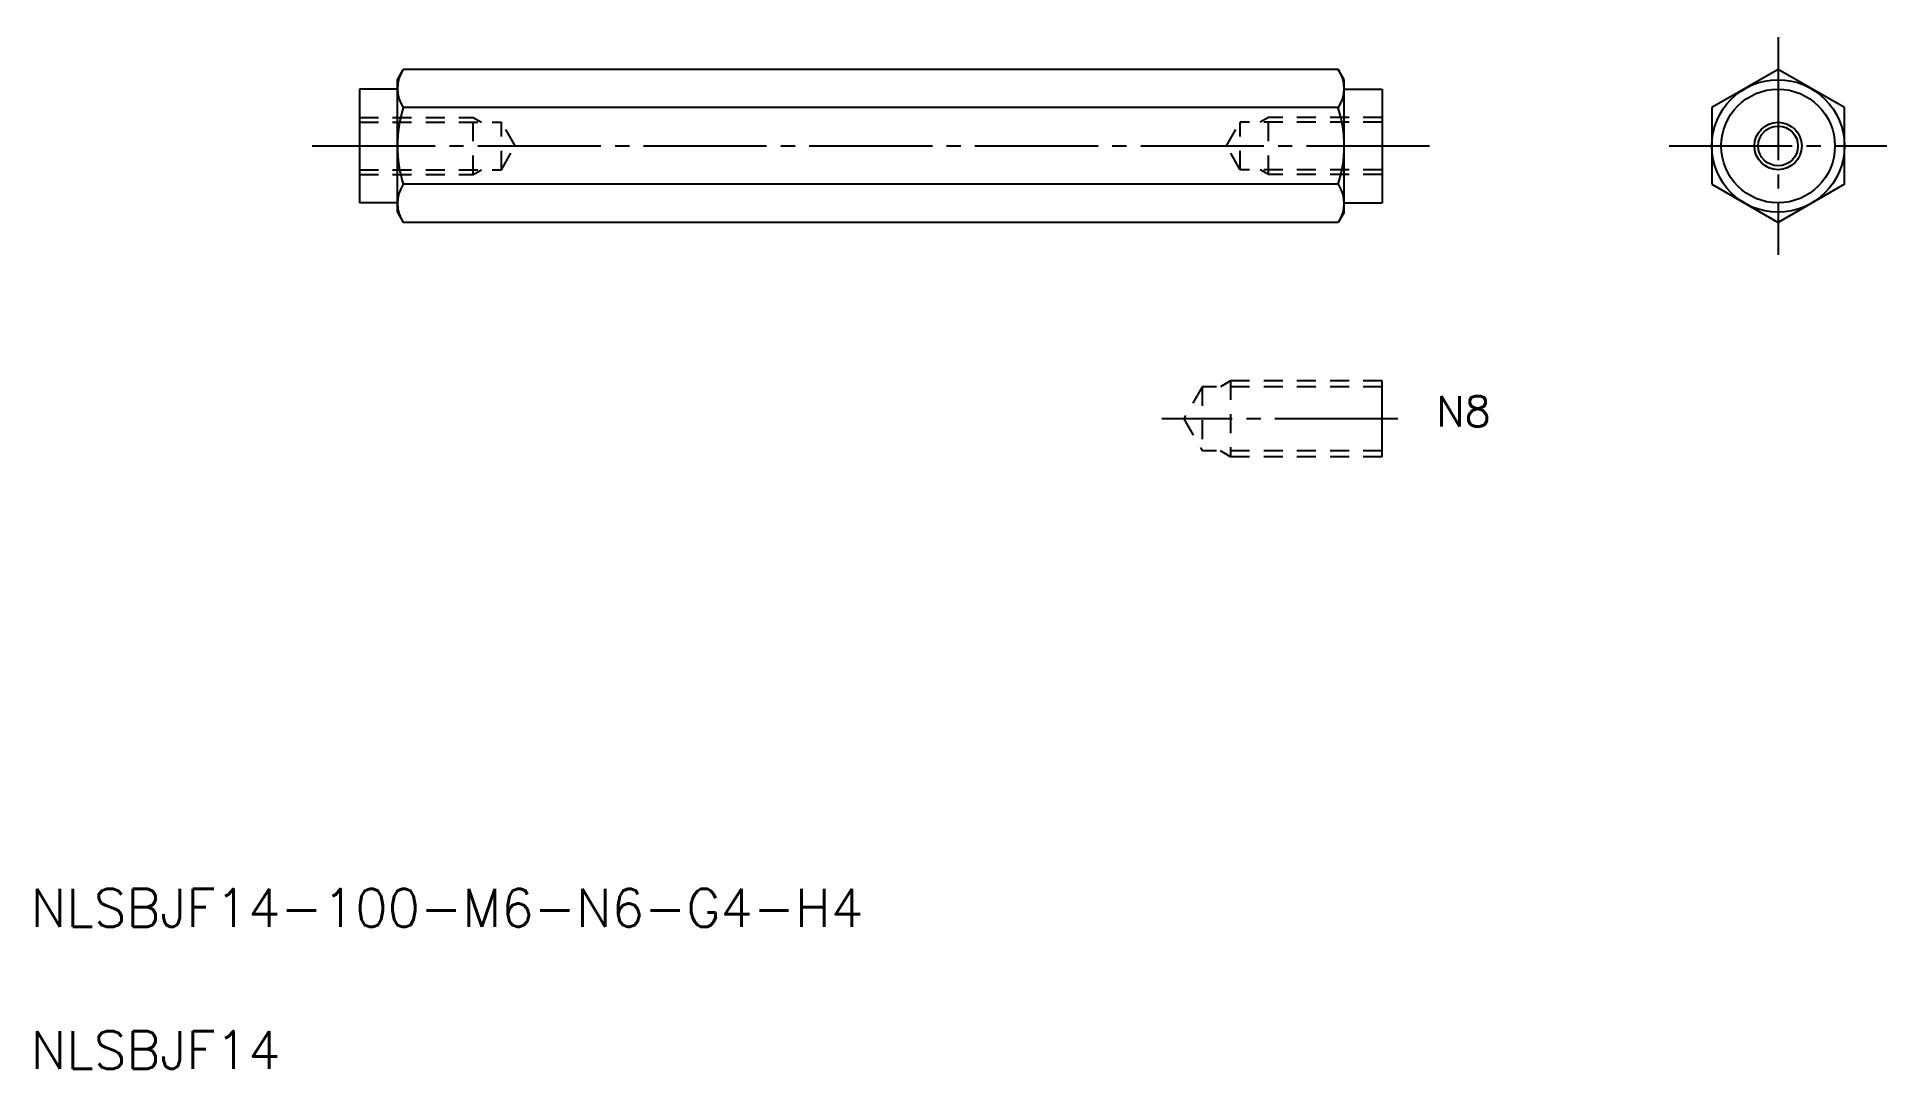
# Model space of a CAD drawing. Extents: x 11 to 206, y 10 to 119.
import ezdxf

# ---------------------------------------------------------------- set-up
doc = ezdxf.new("R2010")
doc.units = 0
doc.linetypes.add('CENTER', pattern=[17.5, 13, -1.5, 1.5, -1.5])
doc.linetypes.add('DASHED', pattern=[3.5, 2, -1.5])
doc.layers.get('0').update_dxf_attribs({"linetype": 'CONTINUOUS'})
doc.layers.add('CENTER', color=1, linetype='CENTER')
doc.styles.get("Standard").update_dxf_attribs({"font": 'txt', "bigfont": 'BIGFONT'})

msp = doc.modelspace()

# ---------------------------------------------------------------- linework, layer by layer
at = {"color": 7, "linetype": 'CONTINUOUS'}
for p, q in [((48.74, 114.43), (49.36, 115.52)), ((148.11, 115.52), (49.36, 115.52)), ((148.74, 114.43), (148.11, 115.52)), ((194.55, 115.52), (187.55, 111.48)), ((201.55, 111.48), (194.55, 115.52)), ((48.74, 113.43), (44.74, 113.43)), ((44.74, 113.43), (44.74, 101.43)), ((48.74, 100.43), (48.74, 114.43)), ((148.74, 100.43), (148.74, 114.43)), ((148.74, 113.43), (152.74, 113.43)), ((152.74, 113.43), (152.74, 101.43)), ((148.11, 111.48), (49.36, 111.48)), ((187.55, 111.48), (187.55, 103.39)), ((201.55, 103.39), (201.55, 111.48)), ((148.11, 103.39), (49.36, 103.39)), ((187.55, 103.39), (194.55, 99.35)), ((201.55, 103.39), (194.55, 99.35)), ((48.74, 101.43), (44.74, 101.43)), ((48.74, 100.43), (49.36, 99.35)), ((148.74, 100.43), (148.11, 99.35)), ((148.74, 101.43), (152.74, 101.43)), ((148.11, 99.35), (49.36, 99.35)), ((152.74, 74.63), (152.74, 82.63))]:
    msp.add_line(p, q, dxfattribs=at)
at = {"color": 3, "linetype": 'DASHED'}
for p, q in [((44.74, 110.43), (56.74, 110.43)), ((44.74, 109.93), (59.74, 109.93)), ((56.74, 104.43), (56.74, 110.43)), ((59.74, 104.93), (59.74, 109.93)), ((61.18, 107.43), (59.74, 109.93)), ((136.3, 107.43), (137.74, 109.93)), ((137.74, 104.93), (137.74, 109.93)), ((152.74, 109.93), (137.74, 109.93)), ((140.74, 104.43), (140.74, 110.43)), ((152.74, 110.43), (140.74, 110.43)), ((59.74, 104.93), (61.18, 107.43)), ((137.74, 104.93), (136.3, 107.43)), ((44.74, 104.93), (59.74, 104.93)), ((44.74, 104.43), (56.74, 104.43)), ((152.74, 104.93), (137.74, 104.93)), ((152.74, 104.43), (140.74, 104.43)), ((136.74, 82.63), (135.66, 82)), ((152.74, 82.63), (136.74, 82.63)), ((136.74, 82.63), (136.74, 74.63)), ((133.74, 82), (131.79, 78.63)), ((152.74, 82), (133.74, 82)), ((133.74, 82), (133.74, 75.25)), ((131.79, 78.63), (133.74, 75.25)), ((152.74, 75.25), (133.74, 75.25)), ((136.74, 74.63), (135.66, 75.25)), ((152.74, 74.63), (136.74, 74.63))]:
    msp.add_line(p, q, dxfattribs=at)
at = {"color": 3}
for p, q in [((56.74, 110.43), (57.61, 109.93)), ((140.74, 110.43), (139.87, 109.93)), ((56.74, 104.43), (57.61, 104.93)), ((140.74, 104.43), (139.87, 104.93))]:
    msp.add_line(p, q, dxfattribs=at)
for p, q in [((152.74, 78.63), (152.74, 78.63)), ((152.74, 76.63), (152.74, 76.63))]:
    msp.add_line(p, q)
at = {"color": 7, "linetype": 'CONTINUOUS'}
for radius in [7, 6, 2.1]:
    msp.add_circle((194.55, 107.43), radius, dxfattribs=at)
at = {"color": 3, "linetype": 'CONTINUOUS'}
msp.add_circle((194.55, 107.43), 2.5, dxfattribs=at)
at = {"color": 7, "linetype": 'CONTINUOUS'}
for centre, radius, start, end in [((52.32, 113.5), 3.58, 145.6158, 214.3842), ((145.16, 113.5), 3.58, 325.6158, 34.3842), ((62.11, 107.43), 13.37, 162.412, 197.588), ((135.36, 107.43), 13.37, 342.412, 17.588), ((52.32, 101.37), 3.58, 145.6158, 214.3842), ((145.16, 101.37), 3.58, 325.6158, 34.3842)]:
    msp.add_arc(centre, radius, start, end, dxfattribs=at)
at = {"layer": 'CENTER', "color": 1, "linetype": 'CENTER'}
for p, q in [((194.55, 118.93), (194.55, 95.93)), ((39.74, 107.43), (157.74, 107.43)), ((183.05, 107.43), (206.05, 107.43)), ((154.41, 78.63), (129.46, 78.63))]:
    msp.add_line(p, q, dxfattribs=at)

# ---------------------------------------------------------------- texts
at = {"color": 7, "linetype": 'CONTINUOUS'}
for s, height, p in [('N8', 3.2, (158.44, 77.83)), ('NLSBJF14-100-M6-N6-G4-H4', 4, (10, 25)), ('NLSBJF14', 4, (10, 10))]:
    msp.add_text(s, height=height, dxfattribs=at).set_placement(p)

doc.saveas('drawing.dxf')
